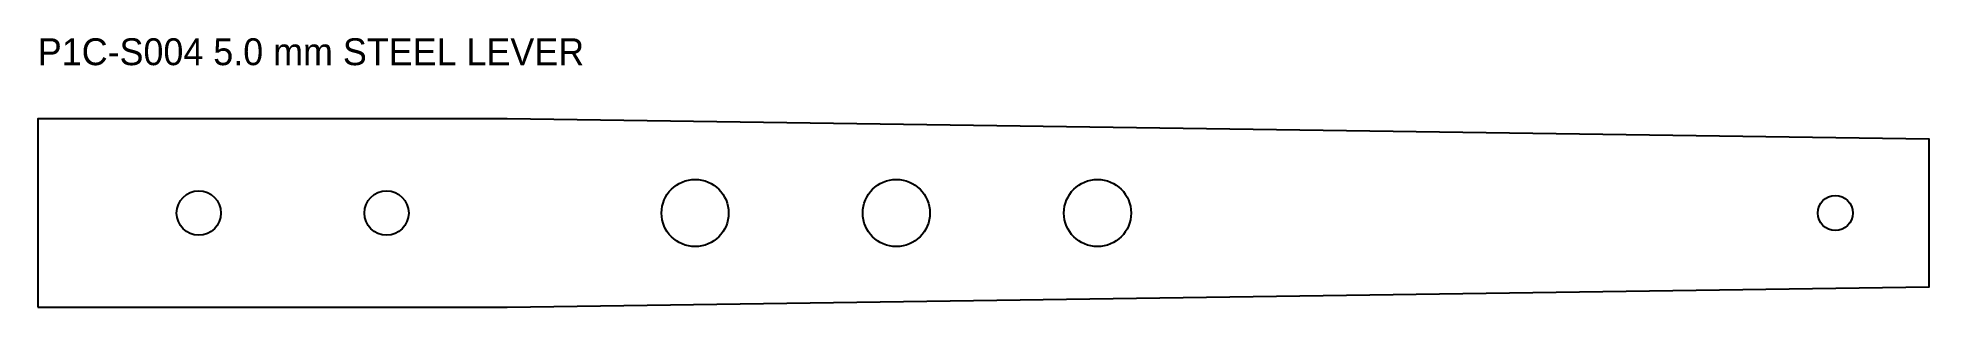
# Model space of a CAD drawing. Header units: millimetres. Extents: x 18 to 300, y -14 to 26.
import ezdxf

# ---------------------------------------------------------------- set-up
doc = ezdxf.new("R2010")
doc.units = ezdxf.units.MM
doc.layers.add('CUT', color=7, linetype='Continuous')
doc.layers.add('NOTE', color=2, linetype='Continuous')

msp = doc.modelspace()

# ---------------------------------------------------------------- linework, layer by layer
at = {"layer": 'CUT'}
msp.add_lwpolyline([(18, -14), (88, -14), (300, -11), (300, 11), (88, 14), (18, 14)], close=True, dxfattribs=at)
for centre, radius in [((42, 0), 3.3), ((70, 0), 3.3), ((116, 0), 5), ((146, 0), 5), ((176, 0), 5), ((286, 0), 2.6)]:
    msp.add_circle(centre, radius, dxfattribs=at)

# ---------------------------------------------------------------- texts
at = {"layer": 'NOTE'}
msp.add_text('P1C-S004 5.0 mm STEEL LEVER', height=4, dxfattribs=at).set_placement((18, 22))

doc.saveas('drawing.dxf')
